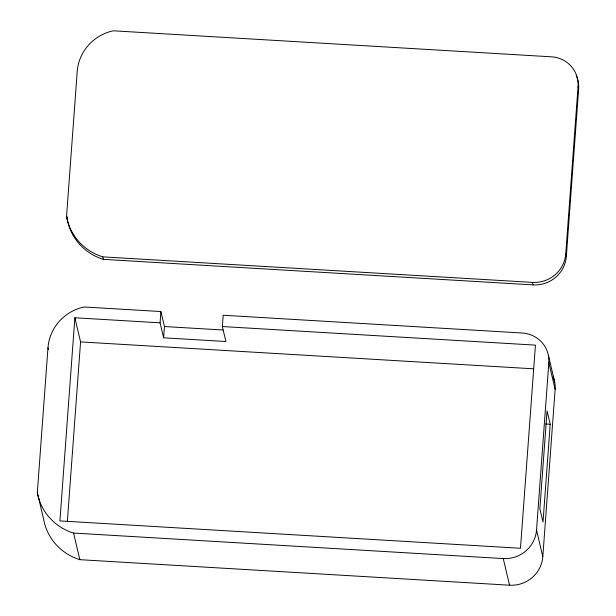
<?xml version="1.0" encoding="UTF-8"?>
<svg xmlns="http://www.w3.org/2000/svg" width="616" height="616" viewBox="0 0 616 616"><rect width="100%" height="100%" fill="white"/><g stroke="black" fill="none" stroke-linecap="round" stroke-linejoin="round"><path stroke-width="0.92" d="M37.322 492.523L47.979 347.74A45.569 44.437 -13.3 0 1 84.053 306.984L160.907 311.55L164.449 326.526L163.617 337.814L225.895 341.51L222.353 326.534L223.185 315.246L522.283 333.017A28.729 28.013 -13.3 0 1 548.833 362.709L555.132 389.343L542.812 556.687A31.147 30.377 -13.3 0 1 509.555 585.2L79.857 559.682A53.638 52.306 -13.3 0 1 43.62 519.149L37.322 492.523A53.638 52.306 -13.3 0 0 49.611 517.787L52.945 521.182A53.638 52.306 -13.3 0 0 73.558 533.048L503.257 558.573A31.147 30.377 -13.3 0 0 525.848 550.981L528.751 548.155A31.147 30.377 -13.3 0 0 536.521 530.053L548.833 362.709M66.551 216.339L77.208 71.556A45.569 44.437 -13.3 0 1 113.282 30.8L551.513 56.826A28.729 28.013 -13.3 0 1 578.062 86.525L578.655 89.02L566.335 256.364A31.147 30.377 -13.3 0 1 533.079 284.885L103.38 259.359A53.638 52.306 -13.3 0 1 67.136 218.834L66.551 216.339A53.638 52.306 -13.3 0 0 102.787 256.864L103.38 259.359M67.136 218.834L67.283 216.917M163.617 337.814L160.075 322.838L74.867 317.771L59.914 520.905L520.482 548.263L535.435 345.129L222.353 326.534M67.383 521.082L80.573 341.903L74.867 317.771M160.075 322.838L160.907 311.55M550.211 424.255L543.012 522.06L539.862 508.747L547.062 410.941L550.211 424.255L545.637 423.985M566.335 256.364L565.75 253.869L578.062 86.525M102.787 256.864L532.486 282.39A31.147 30.377 -13.3 0 0 565.75 253.869M164.449 326.526L222.892 329.999M80.573 341.903L533.464 368.807M532.486 282.39L533.079 284.885M548.394 355.409L554.693 382.036M536.521 530.053L542.812 556.687M503.257 558.573L509.555 585.2M47.979 347.74L48.41 349.58M73.558 533.048L79.857 559.682M553.091 376.784A28.729 28.013 -13.3 0 1 555.132 389.343M576.245 75.622A28.729 28.013 -13.3 0 1 578.655 89.02"/></g></svg>
